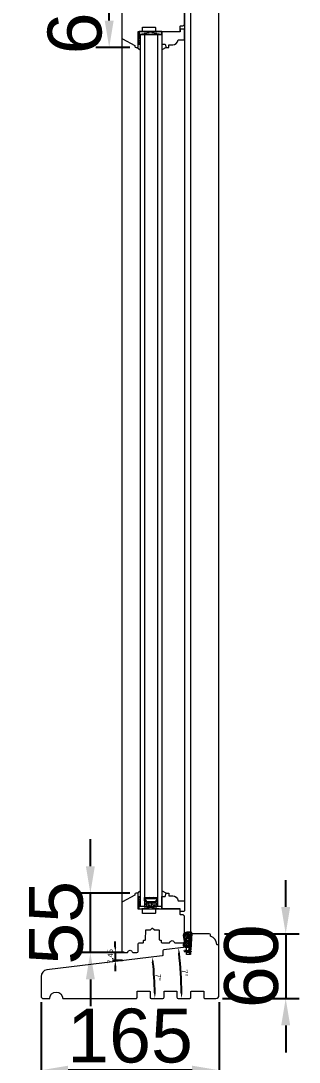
# Model space of a CAD drawing. Header units: millimetres. Extents: x 0 to 182016, y 11 to 3710.
# Drawn here: x 80999 to 81257, y 1253 to 2219 of the extents above; entities that cross this region are included whole.
import ezdxf

# ---------------------------------------------------------------- set-up
doc = ezdxf.new("R2010")
doc.units = ezdxf.units.MM
doc.layers.add('Matmenys', color=10, linetype='Continuous', lineweight=20)
doc.layers.add('Testinės profilio linijos', color=7, linetype='Continuous', lineweight=5)
doc.layers.add('Stiklo paketas', color=7, linetype='Continuous')
doc.styles.get("Standard").update_dxf_attribs({"font": 'arial.ttf'})
doc.dimstyles.new('2', dxfattribs={"dimscale": 2, "dimtxt": 2.5, "dimasz": 2.5, "dimexe": 1.25, "dimexo": 0.625, "dimtad": 1, "dimtxsty": 'Standard', "dimcen": 2.5, "dimadec": 0, "dimazin": 0, "dimtfac": 1, "dimtmove": 0, "dimatfit": 3, "dimfxl": 1, "dimarcsym": 0})
doc.dimstyles.new('Padidinti matmenys', dxfattribs={"dimscale": 10, "dimtxt": 5, "dimasz": 2.5, "dimexe": 1.25, "dimexo": 0.625, "dimtad": 1, "dimdec": 1, "dimtxsty": 'Standard', "dimcen": 2.5, "dimadec": 0, "dimazin": 0, "dimtfac": 1, "dimtdec": 1, "dimtmove": 0, "dimatfit": 3, "dimfxl": 1, "dimarcsym": 0})

# ---------------------------------------------------------------- blocks, each defined once
blk = doc.blocks.new('*D1110')
at = {"color": 0, "lineweight": -2, "transparency": 16777216}
for p, q in [((81244.5, 1397.16), (81244.5, 1422.16)), ((81187.88, 1372.16), (81257, 1372.16)), ((81244.5, 1372.16), (81244.5, 1312.16)), ((81185.88, 1312.16), (81257, 1312.16)), ((81244.5, 1287.16), (81244.5, 1262.16))]:
    blk.add_line(p, q, dxfattribs=at)
at = {"color": 0, "transparency": 16777216}
for points in [[(81240.33, 1397.16), (81248.66, 1397.16), (81244.5, 1372.16)], [(81240.33, 1287.16), (81248.66, 1287.16), (81244.5, 1312.16)]]:
    blk.add_solid(points, dxfattribs=at)
at = {"layer": 'Defpoints', "color": 0, "transparency": 16777216}
for p in [(81181.63, 1372.16), (81179.63, 1312.16), (81244.5, 1312.16)]:
    blk.add_point(p, dxfattribs=at)
at = {"color": 0, "lineweight": 5, "transparency": 16777216, "insert": (81212.72, 1342.16), "char_height": 50, "attachment_point": 5, "rotation": 90}
blk.add_mtext('60', dxfattribs=at)
blk = doc.blocks.new('*D1111')
at = {"color": 0, "lineweight": -2, "transparency": 16777216}
for p, q in [((81017.63, 1308.91), (81017.63, 1233.2)), ((81182.63, 1308.91), (81182.63, 1233.2)), ((81157.63, 1245.7), (81042.63, 1245.7))]:
    blk.add_line(p, q, dxfattribs=at)
at = {"color": 0, "transparency": 16777216}
for points in [[(81042.63, 1249.86), (81042.63, 1241.53), (81017.63, 1245.7)], [(81157.63, 1249.86), (81157.63, 1241.53), (81182.63, 1245.7)]]:
    blk.add_solid(points, dxfattribs=at)
at = {"layer": 'Defpoints', "color": 0, "transparency": 16777216}
for p in [(81017.63, 1315.16), (81182.63, 1315.16), (81017.63, 1245.7)]:
    blk.add_point(p, dxfattribs=at)
at = {"color": 0, "lineweight": 5, "transparency": 16777216, "insert": (81100.13, 1277.47), "char_height": 50, "attachment_point": 5}
blk.add_mtext('165', dxfattribs=at)
blk = doc.blocks.new('*D1112')
at = {"layer": 'Defpoints', "color": 0, "transparency": 16777216}
for p in [(81096.06, 1354.96), (81086.46, 1347.51), (81094.38, 1347.51)]:
    blk.add_point(p, dxfattribs=at)
at = {"layer": 'Matmenys', "color": 0, "lineweight": -2, "transparency": 16777216}
for p, q in [((81086.46, 1359.96), (81086.46, 1364.96)), ((81094.81, 1354.96), (81083.96, 1354.96)), ((81086.46, 1354.96), (81086.46, 1347.51)), ((81093.13, 1347.51), (81083.96, 1347.51)), ((81086.46, 1342.51), (81086.46, 1337.51))]:
    blk.add_line(p, q, dxfattribs=at)
at = {"layer": 'Matmenys', "color": 0, "transparency": 16777216}
for points in [[(81085.62, 1359.96), (81087.29, 1359.96), (81086.46, 1354.96)], [(81085.62, 1342.51), (81087.29, 1342.51), (81086.46, 1347.51)]]:
    blk.add_solid(points, dxfattribs=at)
at = {"layer": 'Matmenys', "color": 0, "lineweight": 5, "transparency": 16777216, "insert": (81082.21, 1351.24), "char_height": 5, "attachment_point": 5, "rotation": 90}
blk.add_mtext('7,45', dxfattribs=at)
blk = doc.blocks.new('*D1113')
at = {"layer": 'Defpoints', "color": 0, "transparency": 16777216}
for p in [(81094.38, 1347.51), (81129.76, 1351.85), (81122.88, 1325.19), (81119.63, 1312.36), (81130.63, 1312.36)]:
    blk.add_point(p, dxfattribs=at)
at = {"layer": 'Matmenys', "color": 0, "lineweight": -2, "transparency": 16777216}
blk.add_arc((80808.11, 1312.36), 315.03, 0.90939, 6.09061, dxfattribs=at)
at = {"layer": 'Matmenys', "color": 0, "transparency": 16777216}
for points in [[(81120.53, 1345.69), (81122.19, 1345.88), (81120.79, 1350.75)], [(81123.93, 1317.37), (81122.26, 1317.36), (81123.14, 1312.36)]]:
    blk.add_solid(points, dxfattribs=at)
at = {"layer": 'Matmenys', "color": 0, "lineweight": 5, "transparency": 16777216, "insert": (81126.29, 1331.82), "char_height": 5, "attachment_point": 5, "rotation": 273.5}
blk.add_mtext('7°', dxfattribs=at)
blk = doc.blocks.new('*D1114')
at = {"layer": 'Defpoints', "color": 0, "transparency": 16777216}
for p in [(81131.55, 1357.43), (81152.11, 1359.96), (81146.65, 1343.56), (81144.63, 1312.36), (81155.63, 1312.36)]:
    blk.add_point(p, dxfattribs=at)
at = {"layer": 'Matmenys', "color": 0, "lineweight": -2, "transparency": 16777216}
blk.add_arc((80764.47, 1312.36), 383.46, 0.7471, 6.2529, dxfattribs=at)
at = {"layer": 'Matmenys', "color": 0, "transparency": 16777216}
for points in [[(81144.82, 1354.03), (81146.47, 1354.22), (81145.07, 1359.09)], [(81148.73, 1317.37), (81147.06, 1317.36), (81147.93, 1312.36)]]:
    blk.add_solid(points, dxfattribs=at)
at = {"layer": 'Matmenys', "color": 0, "lineweight": 5, "transparency": 16777216, "insert": (81150.96, 1335.95), "char_height": 5, "attachment_point": 5, "rotation": 273.49212}
blk.add_mtext('7°', dxfattribs=at)
blk = doc.blocks.new('*D1917')
at = {"color": 0, "lineweight": -2, "transparency": 16777216}
for p, q in [((81063.29, 1434.96), (81063.29, 1459.96)), ((81099.88, 1409.96), (81050.79, 1409.96)), ((81063.29, 1354.96), (81063.29, 1409.96)), ((81087.38, 1354.96), (81050.79, 1354.96)), ((81063.29, 1329.96), (81063.29, 1304.96))]:
    blk.add_line(p, q, dxfattribs=at)
at = {"color": 0, "transparency": 16777216}
for points in [[(81059.12, 1434.96), (81067.45, 1434.96), (81063.29, 1409.96)], [(81059.12, 1329.96), (81067.45, 1329.96), (81063.29, 1354.96)]]:
    blk.add_solid(points, dxfattribs=at)
at = {"layer": 'Defpoints', "color": 0, "transparency": 16777216}
for p in [(81063.29, 1409.96), (81106.13, 1409.96), (81093.63, 1354.96)]:
    blk.add_point(p, dxfattribs=at)
at = {"color": 0, "lineweight": 5, "transparency": 16777216, "insert": (81031.61, 1382.46), "char_height": 50, "attachment_point": 5, "rotation": 90}
blk.add_mtext('55', dxfattribs=at)
blk = doc.blocks.new('*D1919')
at = {"color": 0, "lineweight": -2, "ltscale": 0.1, "transparency": 16777216}
for p, q in [((81099.88, 2259.67), (81068.25, 2259.67)), ((81080.75, 2219.67), (81080.75, 2234.67)), ((81099.88, 2194.67), (81068.25, 2194.67))]:
    blk.add_line(p, q, dxfattribs=at)
at = {"color": 0, "ltscale": 0.1, "transparency": 16777216}
for points in [[(81076.59, 2234.67), (81084.92, 2234.67), (81080.75, 2259.67)], [(81076.59, 2219.67), (81084.92, 2219.67), (81080.75, 2194.67)]]:
    blk.add_solid(points, dxfattribs=at)
at = {"layer": 'Defpoints', "color": 0, "ltscale": 0.1, "transparency": 16777216}
for p in [(81080.75, 2259.67), (81106.13, 2259.67), (81106.13, 2194.67)]:
    blk.add_point(p, dxfattribs=at)
at = {"color": 0, "ltscale": 0.1, "transparency": 16777216, "insert": (81048.97, 2227.17), "char_height": 50, "attachment_point": 5, "rotation": 90}
blk.add_mtext('65', dxfattribs=at)

msp = doc.modelspace()

# ---------------------------------------------------------------- hatches: boundary and pattern name
at = {"lineweight": 0, "ltscale": 0.5}
h = msp.add_hatch(dxfattribs=at)
h.set_pattern_fill('ANSI37', color=256, scale=0.5, style=0)
h.set_pattern_definition([(45, (81107.6285, 1310.8163), (-1.122532, 1.122532), []), (135, (81107.6285, 1310.8163), (-1.122532, -1.122532), [])])
h.paths.add_polyline_path([(81109.6284879, 2197.6690019), (81109.6284879, 2206.6690019), (81107.6284879, 2206.6690019), (81107.6284879, 2197.6690019)])
h = msp.add_hatch(dxfattribs=at)
h.set_pattern_fill('ANSI37', color=256, scale=0.5, style=0)
h.set_pattern_definition([(45, (81107.6285, 1804.9619), (-1.122532, 1.122532), []), (135, (81107.6285, 1804.9619), (-1.122532, -1.122532), [])])
h.paths.add_polyline_path([(81109.6284875, 1406.9617728), (81109.6284875, 1397.9617728), (81107.6284875, 1397.9617728), (81107.6284875, 1406.9617728)])
at = {"lineweight": 0}
h = msp.add_hatch(dxfattribs=at)
h.set_pattern_fill('JIS_WOOD', color=256, style=0)
h.set_pattern_definition([(315, (68206.2195, 20148.7329), (-0.5, -0.5), [])])
h.paths.add_polyline_path([(81123.6277784, 1400.9617728), (81115.6277784, 1400.9617728), (81113.6277784, 1402.9617728), (81113.6277784, 1405.9617728), (81125.664361, 1405.9795063), (81125.6277784, 1402.9617728)])
h.paths.add_polyline_path([(81116.041992, 1401.9617728), (81123.2135649, 1401.9617728), (81124.6277784, 1403.3759864), (81124.6277784, 1404.9617728), (81114.6277784, 1404.9617728), (81114.6277784, 1403.3759864)], flags=16)
h = msp.add_hatch(dxfattribs=at)
h.set_pattern_fill('HEX', color=256, scale=0.25, style=0)
h.set_pattern_definition([(360, (68206.2195, 20148.7329), (-7e-16, -1.374815), [0.79375, -1.5875]), (240, (68206.2195, 20148.7329), (-1.190624716, 0.6874075), [0.79375, -1.5875]), (300, (68207.0132, 20148.7329), (-1.190624716, -0.6874075), [0.79375, -1.5875])])
h.paths.add_polyline_path([(81113.6277784, 1397.9617728), (81113.6277784, 1402.9617728), (81115.6277784, 1400.9617728), (81123.6277784, 1400.9617728), (81125.6277784, 1402.9617728), (81125.6284875, 1397.9617728)])
at = {"layer": 'Matmenys'}
h = msp.add_hatch(dxfattribs=at)
h.set_pattern_fill('ANSI37', color=252, scale=0.5, angle=-183.5893456117, style=0)
h.set_pattern_definition([(221.4106544, (-191037.3722, 4937.1764), (1.0500540025, -1.190606082), []), (311.4106544, (-191037.3722, 4937.1764), (1.190606082, 1.0500540025), [])])
edge = h.paths.add_edge_path()
edge.add_arc((81155.9340638, 1370.2250745), 0.1, -3.5893456117, 86.4106543883)
edge.add_line((81155.9403243, 1370.3248783), (81154.3926385, 1370.4219615))
edge.add_arc((81154.4082897, 1370.6714711), 0.25, 86.4106543883, 266.4106543883, ccw=False)
edge.add_line((81154.423941, 1370.9209807), (81156.4706459, 1370.792595))
edge.add_arc((81156.4643854, 1370.6927912), 0.1, -3.589345619, 86.4106543883, ccw=False)
edge.add_line((81156.5641893, 1370.6865307), (81156.6398323, 1370.6817858))
edge.add_line((81156.6398323, 1370.6817858), (81156.7641466, 1372.6635867))
edge.add_spline(control_points=[(81156.7641466, 1372.6635867), (81156.7523443, 1372.7427452), (81156.7411687, 1372.8127368), (81156.7193748, 1372.8964876), (81156.709989, 1372.9200519), (81156.6972941, 1372.943935), (81156.6910449, 1372.9519946), (81156.6654561, 1372.9764824), (81156.6362191, 1372.9953753), (81156.5318993, 1373.0290786), (81156.4589671, 1373.0422005), (81156.205984, 1373.0619027), (81155.9921499, 1373.0514044), (81155.5496715, 1373.0320762), (81155.3303426, 1373.0276009), (81154.9104517, 1373.0265247), (81154.7073656, 1373.0295567), (81154.1171582, 1373.0422671), (81153.7491081, 1373.0554435), (81152.9959267, 1373.0551818), (81152.6191768, 1373.0366855), (81152.0260724, 1372.9334992), (81151.7985014, 1372.8736051), (81151.4014002, 1372.7205695), (81151.2296125, 1372.6378201), (81150.8884448, 1372.4338199), (81150.7222421, 1372.3137051), (81150.4310824, 1372.04626), (81150.3075024, 1371.8985864), (81150.1477837, 1371.6174018), (81150.1002297, 1371.4821056), (81150.0406248, 1371.1808067), (81150.0299214, 1371.0172067), (81150.0436653, 1370.4326099), (81150.1384195, 1369.9686944), (81150.3101618, 1369.0761982), (81150.3938564, 1368.649118), (81150.6050427, 1367.5707694), (81150.7387768, 1366.9127188), (81150.8637028, 1365.9196169), (81150.8941967, 1365.6160157), (81150.9185321, 1364.9939721), (81150.9109914, 1364.6780681), (81150.826107, 1364.1288598), (81150.7647684, 1363.8927764), (81150.592308, 1363.492125), (81150.4974596, 1363.3334925), (81150.3131912, 1363.0348337), (81150.2233337, 1362.8933765), (81150.0672506, 1362.5915936), (81149.9972805, 1362.4265409), (81149.8775492, 1362.0614191), (81149.8345467, 1361.860469), (81149.810648, 1361.5210524), (81149.8238538, 1361.3790669), (81149.8838931, 1361.1838463), (81149.9206332, 1361.1185185), (81150.0291824, 1360.9917951), (81150.1012485, 1360.9326173), (81150.3653361, 1360.7755397), (81150.6064444, 1360.69404), (81151.1568554, 1360.5774227), (81151.4650505, 1360.5408912), (81152.0612683, 1360.4876197), (81152.3488193, 1360.4683973), (81152.8793091, 1360.4250378), (81153.1275676, 1360.4029016), (81153.5323699, 1360.3666873), (81153.6897732, 1360.3526009), (81154.0137056, 1360.3244788), (81154.1920228, 1360.3094427), (81154.4948899, 1360.2411577), (81154.6127119, 1360.2055227), (81154.8251907, 1360.109926), (81154.9191055, 1360.056779), (81155.0642992, 1359.9381383), (81155.1193173, 1359.8825161), (81155.2084093, 1359.7587488), (81155.2412887, 1359.6951218), (81155.2894569, 1359.5762577), (81155.3063381, 1359.5191807), (81155.332282, 1359.4186003), (81155.3419996, 1359.3742047), (81155.3510356, 1359.3332084)], knot_values=[0, 0, 0, 0, 0.2245066002, 0.2245066002, 0.377043448, 0.377043448, 0.5295802957, 0.5295802957, 0.8082977366, 0.8082977366, 1.0870151774, 1.0870151774, 1.6244414062, 1.6244414062, 2.161867635, 2.161867635, 2.6992938638, 2.6992938638, 3.7741463214, 3.7741463214, 5.0334406395, 5.0334406395, 5.8656302806, 5.8656302806, 6.5060139406, 6.5060139406, 7.1463976006, 7.1463976006, 7.7996240151, 7.7996240151, 8.3563201169, 8.3563201169, 8.9130162187, 8.9130162187, 10.239934143, 10.239934143, 11.5668520673, 11.5668520673, 13.5970761059, 13.5970761059, 14.4582175179, 14.4582175179, 15.3193589298, 15.3193589298, 15.9856015553, 15.9856015553, 16.5061017172, 16.5061017172, 17.0266018791, 17.0266018791, 17.547102041, 17.547102041, 18.1672448488, 18.1672448488, 18.7176261004, 18.7176261004, 19.1465766047, 19.1465766047, 19.5755271091, 19.5755271091, 20.3898249977, 20.3898249977, 21.2041228863, 21.2041228863, 21.9655448497, 21.9655448497, 22.7269668131, 22.7269668131, 23.2229068178, 23.2229068178, 23.7188468224, 23.7188468224, 24.0184411081, 24.0184411081, 24.2549295987, 24.2549295987, 24.4119994701, 24.4119994701, 24.5501072405, 24.5501072405, 24.6882150108, 24.6882150108, 24.8099116426, 24.8099116426, 24.8099116426, 24.8099116426], degree=3, periodic=0)
edge.add_line((81155.3510356, 1359.3332084), (81156.0338676, 1370.218814))

# ---------------------------------------------------------------- linework, layer by layer
at = {"lineweight": 9}
for p, q in [((81150.6284875, 2585.1922216), (81150.6284875, 1402.9617728)), ((81109.6284875, 2206.6690019), (81109.6284875, 1397.9618579)), ((81113.6284875, 2206.6690019), (81113.6284875, 1397.9618579)), ((81125.6284875, 2206.6690019), (81125.6284875, 1397.9618579)), ((81129.6284875, 2206.6690019), (81129.6284875, 1397.9618579))]:
    msp.add_line(p, q, dxfattribs=at)
at = {"lineweight": 0}
for p, q in [((81107.6284879, 2206.6690019), (81110.6284879, 2206.6690019)), ((81129.6277788, 2206.6690019), (81108.6277788, 2209.6690019)), ((81129.6277788, 2209.6690019), (81108.6277788, 2206.6690019)), ((81106.6284879, 2194.6690019), (81109.6284879, 2192.3823368)), ((81107.6284879, 2197.6690019), (81109.6284879, 2197.6690019)), ((81133.6284879, 2194.6690019), (81129.6284879, 2192.3823368)), ((81106.6284875, 1409.9617728), (81109.6284875, 1412.2484379)), ((81133.6284875, 1409.9617728), (81129.6284875, 1412.2484379)), ((81107.6284875, 1406.9617728), (81109.6284875, 1406.9617728)), ((81107.6284875, 1397.9617728), (81110.6284875, 1397.9617728)), ((81129.6277784, 1397.9617728), (81108.6277784, 1394.9617728)), ((81129.6277784, 1394.9617728), (81108.6277784, 1397.9617728))]:
    msp.add_line(p, q, dxfattribs=at)
at = {"color": 1}
for p, q in [((81156.7641466, 1372.6635867), (81155.8084893, 1357.4286419)), ((81157.0608667, 1372.7078269), (81156.099572, 1357.3830115)), ((81155.0580674, 1359.2686356), (81154.9476378, 1357.5081843))]:
    msp.add_line(p, q, dxfattribs=at)
for p, q in [((81155.9403243, 1370.3248783), (81154.3926385, 1370.4219615)), ((81156.4706459, 1370.792595), (81154.423941, 1370.9209807)), ((81155.1033755, 1355.3850489), (81156.0338676, 1370.218814)), ((81155.6070692, 1355.4282668), (81156.5641893, 1370.6865307)), ((81156.5641893, 1370.6865307), (81156.6398323, 1370.6817858)), ((81150.7245784, 1355.863033), (81150.9452332, 1356.8383849)), ((81155.0716689, 1354.8795864), (81150.7245784, 1355.863033)), ((81154.1652397, 1356.1099197), (81150.9452332, 1356.8383849)), ((81154.0549123, 1355.6222437), (81154.1652397, 1356.1099197)), ((81155.1033755, 1355.3850489), (81154.0549123, 1355.6222437)), ((81155.0624299, 1354.7323005), (81155.0716689, 1354.8795864)), ((81155.5614491, 1354.7009981), (81155.0624299, 1354.7323005)), ((81156.6279138, 1355.7313394), (81155.5614491, 1354.7009981)), ((81156.6748118, 1356.47898), (81155.6070692, 1355.4282668)), ((81156.6279138, 1355.7313394), (81156.6748118, 1356.47898))]:
    msp.add_line(p, q)
at = {"lineweight": 0}
for points in [[(81129.6277788, 2209.6690019), (81108.6277788, 2209.6690019), (81108.6277788, 2206.6690019), (81129.6277788, 2206.6690019)], [(81123.6277784, 1400.9617728), (81115.6277784, 1400.9617728), (81113.6277784, 1402.9617728), (81113.6277784, 1405.9617728), (81125.6277784, 1405.9617728), (81125.6277784, 1402.9617728)], [(81123.2135649, 1401.9617728), (81116.041992, 1401.9617728), (81114.6277784, 1403.3759864), (81114.6277784, 1404.9617728), (81124.6277784, 1404.9617728), (81124.6277784, 1403.3759864)], [(81129.6277784, 1394.9617728), (81108.6277784, 1394.9617728), (81108.6277784, 1397.9617728), (81129.6277784, 1397.9617728)]]:
    msp.add_lwpolyline(points, close=True, dxfattribs=at)
for points in [[(81144.6284879, 2201.6690019), (81150.6284879, 2201.6690019), (81150.6284879, 2210.6690019, 0.4142135624), (81149.6284879, 2211.6690019), (81146.6284879, 2211.6690019), (81146.6284879, 2209.1690019), (81129.6284879, 2209.1690019), (81129.6284879, 2197.6690019), (81132.6284879, 2197.6690019), (81133.6284879, 2194.6690019), (81136.1284879, 2194.6690019), (81136.1284879, 2197.1690019), (81139.6535507, 2197.1690019, 0.3851703882), (81144.6284879, 2201.6690019)], [(81144.6284875, 1402.9617728), (81150.6284875, 1402.9617728), (81150.6284875, 1393.9617728, -0.4142135624), (81149.6284875, 1392.9617728), (81146.6284875, 1392.9617728), (81146.6284875, 1395.4617728), (81129.6284875, 1395.4617728), (81129.6284875, 1406.9617728), (81132.6284875, 1406.9617728), (81133.6284875, 1409.9617728), (81136.1284875, 1409.9617728), (81136.1284875, 1407.4617728), (81139.6535503, 1407.4617728, -0.3851703882), (81144.6284875, 1402.9617728)]]:
    msp.add_lwpolyline(points, format="xyb", dxfattribs=at)
at = {"lineweight": 5}
for points in [[(81107.5585964, 1355.9530463), (81107.6198368, 1362.9704994, -0.4116598905), (81108.6197987, 1363.9617728), (81112.1583241, 1363.9617728, 0.4040361542), (81112.6580366, 1364.4443231), (81112.7183769, 1366.1722427, -0.4040262258), (81113.0181941, 1366.4617728), (81114.0713157, 1366.4617728, 0.4091108014), (81114.5712396, 1366.9530466), (81114.7233423, 1375.6670086, -0.4091108014), (81115.0232966, 1375.9617728), (81119.0471166, 1375.9617728, 0.1989123674), (81119.40067, 1376.1082194), (81120.6663554, 1377.3739049, -0.4142135624), (81121.0906195, 1377.3739049), (81122.3563049, 1376.1082194, 0.1989123674), (81122.7098583, 1375.9617728), (81126.7336783, 1375.9617728, -0.4091108014), (81127.0336326, 1375.6670086), (81127.1857354, 1366.9530466, 0.4091108014), (81127.6856592, 1366.4617728), (81128.7387808, 1366.4617728, -0.4040262258), (81129.0385981, 1366.1722427), (81129.0989384, 1364.4443231, 0.4040262258), (81129.5986338, 1363.9617728), (81136.6789977, 1363.9617728, 0.3563939587), (81137.1688957, 1364.3617728, -0.8164965809), (81141.0880793, 1364.3617728, 0.3563939587), (81141.5779772, 1363.9617728), (81149.6284875, 1363.9617728, 0.4142135624), (81150.6284875, 1364.9617728), (81150.6284875, 1387.9617728, 0.4142135624), (81148.6284875, 1389.9617728), (81146.9258808, 1389.9617728, -0.4116598905), (81146.6258923, 1390.2591549), (81146.5891785, 1394.4661361, 0.4116598905), (81146.0891975, 1394.9617728), (81124.1590505, 1394.9617728, 0.4116598905), (81123.6590696, 1394.4661361), (81123.6310827, 1391.2591549, -0.4116598905), (81123.3310941, 1390.9617728), (81111.9258808, 1390.9617728, -0.4116598905), (81111.6258923, 1391.2591549), (81111.5979054, 1394.4661361, 0.4116598905), (81111.0979244, 1394.9617728), (81107.6284875, 1394.9617728), (81107.6284875, 1408.9617728, 0.4142135624), (81106.6284875, 1409.9617728), (81105.6372524, 1409.9617728, 0.4116598905), (81104.6372905, 1408.9704994), (81104.6284875, 1407.9617728), (81093.1590159, 1401.8633466, 0.2773245441), (81092.6284875, 1400.980399), (81092.6284875, 1355.9617728, 0.4142135624), (81093.6284875, 1354.9617728), (81097.6789977, 1354.9617728, 0.3563939587), (81098.1688957, 1355.3617728, -0.8164965809), (81102.0880793, 1355.3617728, 0.3563939587), (81102.5779772, 1354.9617728), (81106.5586344, 1354.9617728, 0.4116598905)], [(81037.6284897, 1312.1617728), (81105.6284897, 1312.1617728, 0.4142135624), (81106.6284897, 1313.1617728), (81106.6284897, 1318.6617728, -0.4142135624), (81107.1284897, 1319.1617728), (81118.1284897, 1319.1617728, -0.4142135624), (81118.6284897, 1318.6617728), (81118.6284897, 1313.3617728, 0.4142135624), (81119.6284897, 1312.3617728), (81130.6284897, 1312.3617728, 0.4142135624), (81131.6284897, 1313.3617728), (81131.6284897, 1318.6617728, -0.4142135624), (81132.1284897, 1319.1617728), (81143.1284897, 1319.1617728, -0.4142135624), (81143.6284897, 1318.6617728), (81143.6284897, 1313.3617728, 0.4142135624), (81144.6284897, 1312.3617728), (81155.6284897, 1312.3617728, 0.4142135624), (81156.6284897, 1313.3617728), (81156.6284897, 1318.6617728, -0.4142135624), (81157.1284897, 1319.1617728), (81168.1284897, 1319.1617728, -0.4142135624), (81168.6284897, 1318.6617728), (81168.6284897, 1313.1617728, 0.4142135624), (81169.6284897, 1312.1617728), (81179.6284897, 1312.1617728, 0.4142135624), (81182.6284897, 1315.1617728), (81182.6284879, 1361.1617728, 0.4142135624), (81181.6284879, 1362.1617728), (81180.9191612, 1362.1617728, -0.4001549105), (81180.6195101, 1362.4473074, 0.3090857966), (81174.8312269, 1370.0966181, -0.3199404334), (81174.626597, 1370.3784413), (81174.6196848, 1371.1704994, 0.4116598904), (81173.6197229, 1372.1617728), (81157.7245211, 1372.1617728, 0.4116598905), (81156.7245592, 1371.1704994), (81156.6371382, 1361.1530463, -0.2023892741), (81156.3284875, 1360.4392157), (81156.3284875, 1353.1617728), (81152.3284875, 1353.1617728), (81152.3284875, 1359.9617728), (81152.1678269, 1359.9617728, 0.0305527633), (81152.1068922, 1359.9580459), (81131.545745, 1357.4334545, 0.3763733489), (81130.6676524, 1356.4496349), (81130.6361404, 1352.8387159, -0.3763733489), (81129.7580479, 1351.8548963), (81022.8972736, 1338.734043, 0.3788661087), (81017.6284897, 1332.7787661), (81017.6284897, 1314.1617728, 0.4142135624), (81019.6284897, 1312.1617728), (81025.6284897, 1312.1617728, -1)]]:
    msp.add_lwpolyline(points, format="xyb", close=True, dxfattribs=at)
for centre, radius, start, end in [((81154.4082897, 1370.6714711), 0.25, 86.4106543894, 266.4106543894), ((81155.9340638, 1370.2250745), 0.1, 356.4106543908, 86.4106543894), ((81156.4643854, 1370.6927912), 0.1, 356.4106543908, 86.4106543894)]:
    msp.add_arc(centre, radius, start, end)
at = {"color": 1}
msp.add_spline([(81157.0608667, 1372.7078269), (81156.97037, 1373.0693272), (81155.6965115, 1373.3388681), (81151.0041385, 1372.8504788), (81149.9141322, 1371.807281), (81149.8955158, 1369.6438092), (81150.2258897, 1367.9457693), (81150.5728061, 1365.7803285), (81150.3733773, 1363.7436068), (81149.8972083, 1362.915362), (81149.616945, 1361.0608219), (81152.3291235, 1360.168376), (81153.8079991, 1360.0412085), (81154.495267, 1359.9232371), (81154.9371523, 1359.6210314), (81155.0580674, 1359.2686356)], degree=3, dxfattribs=at)
msp.add_open_spline([(81156.7641466, 1372.6635867), (81156.7523443, 1372.7427452), (81156.7411687, 1372.8127368), (81156.7193748, 1372.8964876), (81156.709989, 1372.9200519), (81156.6972941, 1372.943935), (81156.6910449, 1372.9519946), (81156.6654561, 1372.9764824), (81156.6362191, 1372.9953753), (81156.5318993, 1373.0290786), (81156.4589671, 1373.0422005), (81156.205984, 1373.0619027), (81155.9921499, 1373.0514044), (81155.5496715, 1373.0320762), (81155.3303426, 1373.0276009), (81154.9104517, 1373.0265247), (81154.7073656, 1373.0295567), (81154.1171582, 1373.0422671), (81153.7491081, 1373.0554435), (81152.9959267, 1373.0551818), (81152.6191768, 1373.0366855), (81152.0260724, 1372.9334992), (81151.7985014, 1372.8736051), (81151.4014002, 1372.7205695), (81151.2296125, 1372.6378201), (81150.8884448, 1372.4338199), (81150.7222421, 1372.3137051), (81150.4310824, 1372.04626), (81150.3075024, 1371.8985864), (81150.1477837, 1371.6174018), (81150.1002297, 1371.4821056), (81150.0406248, 1371.1808067), (81150.0299214, 1371.0172067), (81150.0436653, 1370.4326099), (81150.1384195, 1369.9686944), (81150.3101618, 1369.0761982), (81150.3938564, 1368.649118), (81150.6050427, 1367.5707694), (81150.7387768, 1366.9127188), (81150.8637028, 1365.9196169), (81150.8941967, 1365.6160157), (81150.9185321, 1364.9939721), (81150.9109914, 1364.6780681), (81150.826107, 1364.1288598), (81150.7647684, 1363.8927764), (81150.592308, 1363.492125), (81150.4974596, 1363.3334925), (81150.3131912, 1363.0348337), (81150.2233337, 1362.8933765), (81150.0672506, 1362.5915936), (81149.9972805, 1362.4265409), (81149.8775492, 1362.0614191), (81149.8345467, 1361.860469), (81149.810648, 1361.5210524), (81149.8238538, 1361.3790669), (81149.8838931, 1361.1838463), (81149.9206332, 1361.1185185), (81150.0291824, 1360.9917951), (81150.1012485, 1360.9326173), (81150.3653361, 1360.7755397), (81150.6064444, 1360.69404), (81151.1568554, 1360.5774227), (81151.4650505, 1360.5408912), (81152.0612683, 1360.4876197), (81152.3488193, 1360.4683973), (81152.8793091, 1360.4250378), (81153.1275676, 1360.4029016), (81153.5323699, 1360.3666873), (81153.6897732, 1360.3526009), (81154.0137056, 1360.3244788), (81154.1920228, 1360.3094427), (81154.4948899, 1360.2411577), (81154.6127119, 1360.2055227), (81154.8251907, 1360.109926), (81154.9191055, 1360.056779), (81155.0642992, 1359.9381383), (81155.1193173, 1359.8825161), (81155.2084093, 1359.7587488), (81155.2412887, 1359.6951218), (81155.2894569, 1359.5762577), (81155.3063381, 1359.5191807), (81155.332282, 1359.4186003), (81155.3419996, 1359.3742047), (81155.3510356, 1359.3332084)], degree=3, knots=[0, 0, 0, 0, 0.2245066002, 0.2245066002, 0.377043448, 0.377043448, 0.5295802957, 0.5295802957, 0.8082977366, 0.8082977366, 1.0870151774, 1.0870151774, 1.6244414062, 1.6244414062, 2.161867635, 2.161867635, 2.6992938638, 2.6992938638, 3.7741463214, 3.7741463214, 5.0334406395, 5.0334406395, 5.8656302806, 5.8656302806, 6.5060139406, 6.5060139406, 7.1463976006, 7.1463976006, 7.7996240151, 7.7996240151, 8.3563201169, 8.3563201169, 8.9130162187, 8.9130162187, 10.239934143, 10.239934143, 11.5668520673, 11.5668520673, 13.5970761059, 13.5970761059, 14.4582175179, 14.4582175179, 15.3193589298, 15.3193589298, 15.9856015553, 15.9856015553, 16.5061017172, 16.5061017172, 17.0266018791, 17.0266018791, 17.547102041, 17.547102041, 18.1672448488, 18.1672448488, 18.7176261004, 18.7176261004, 19.1465766047, 19.1465766047, 19.5755271091, 19.5755271091, 20.3898249977, 20.3898249977, 21.2041228863, 21.2041228863, 21.9655448497, 21.9655448497, 22.7269668131, 22.7269668131, 23.2229068178, 23.2229068178, 23.7188468224, 23.7188468224, 24.0184411081, 24.0184411081, 24.2549295987, 24.2549295987, 24.4119994701, 24.4119994701, 24.5501072405, 24.5501072405, 24.6882150108, 24.6882150108, 24.8099116426, 24.8099116426, 24.8099116426, 24.8099116426], dxfattribs=at)
at = {"layer": 'Stiklo paketas', "lineweight": 5}
msp.add_lwpolyline([(81092.6284879, 2251.3519076), (81092.6284879, 2203.6503757, 0.2773245441), (81093.1590163, 2202.7674281), (81104.6284879, 2196.6690019), (81104.6372909, 2195.6602754, 0.4116598905), (81105.6372528, 2194.6690019), (81106.6284879, 2194.6690019, 0.4142135624), (81107.6284879, 2195.6690019), (81107.6284879, 2209.6690019), (81111.0979248, 2209.6690019, 0.4116598905), (81111.5979057, 2210.1646387), (81111.6258927, 2213.3716199, -0.4116598905), (81111.9258812, 2213.6690019), (81123.3310945, 2213.6690019, -0.4116598905), (81123.6310831, 2213.3716199), (81123.65907, 2210.1646387, 0.4116598905), (81124.1590509, 2209.6690019), (81146.0891979, 2209.6690019, 0.4116598905), (81146.5891789, 2210.1646387), (81146.6258927, 2214.3716199, -0.4116598905), (81146.9258812, 2214.6690019), (81148.6284879, 2214.6690019, 0.4142135624), (81150.6284879, 2216.6690019), (81150.6284879, 2237.6690019, 0.4142135624)], format="xyb", dxfattribs=at)
at = {"layer": 'Testinės profilio linijos', "lineweight": 5}
for p, q in [((81156.6284875, 1361.0302358), (81156.6284875, 2628.37824)), ((81182.6284877, 1361.1611677), (81182.6284865, 2628.0601039)), ((81092.6284881, 2586.5082462), (81092.6284875, 1400.980399))]:
    msp.add_line(p, q, dxfattribs=at)

# ---------------------------------------------------------------- dimensions: what is measured, and where the dimension line sits
at = {"color": 1, "ltscale": 0.1}
dim = msp.add_linear_dim(base=(81080.7531257, 2259.6690019), p1=(81106.1328703, 2194.6690019), p2=(81106.1284879, 2259.6690019), angle=90, dimstyle='Padidinti matmenys', dxfattribs=at)
dim.commit()
dim.dimension.update_dxf_attribs({"geometry": '*D1919', "text_midpoint": (81080.7531257, 2227.1690019), "dimtype": 160})
at = {"color": 1, "lineweight": 5}
for base, p1, p2, picture, middle in [((81063.2875507, 1409.9617728), (81093.6284875, 1354.9617728), (81106.1328699, 1409.9617728), '*D1917', (81063.2875507, 1382.4617728)), ((81244.4964714, 1312.1617728), (81181.6284875, 1372.1617728), (81179.6284897, 1312.1617728), '*D1110', (81244.4964714, 1342.1617728))]:
    dim = msp.add_linear_dim(base=base, p1=p1, p2=p2, angle=90, dimstyle='Padidinti matmenys', dxfattribs=at)
    dim.commit()
    dim.dimension.update_dxf_attribs({"geometry": picture, "text_midpoint": middle, "dimtype": 160})
dim = msp.add_linear_dim(base=(81017.6284897, 1245.6961139), p1=(81182.6284897, 1315.1617728), p2=(81017.6284897, 1315.1617728), dimstyle='Padidinti matmenys', dxfattribs=at)
dim.commit()
dim.dimension.update_dxf_attribs({"geometry": '*D1111', "text_midpoint": (81100.1284897, 1277.4747633)})
at = {"layer": 'Matmenys', "lineweight": 5}
dim = msp.add_linear_dim(base=(81086.4560955, 1347.5116013), p1=(81096.0636661, 1354.9617728), p2=(81094.3847488, 1347.5116013), angle=90, dimstyle='2', dxfattribs=at)
dim.commit()
dim.dimension.update_dxf_attribs({"geometry": '*D1112', "text_midpoint": (81086.4560955, 1351.2366871), "dimtype": 160})
dim = msp.add_angular_dim_2l(base=(81146.6544513, 1343.5595138), line1=((81144.6284897, 1312.3617728), (81155.6284897, 1312.3617728)), line2=((81152.1068922, 1359.9580459), (81131.545745, 1357.4334545)), dimstyle='2', dxfattribs=at)
dim.commit()
dim.dimension.update_dxf_attribs({"geometry": '*D1114', "text_midpoint": (81147.2136494, 1335.7187565), "dimtype": 162})
dim = msp.add_angular_dim_2l(base=(81122.8766246, 1325.1874334), line1=((81119.6284897, 1312.3617728), (81130.6284897, 1312.3617728)), line2=((81129.7580479, 1351.8548963), (81094.3847488, 1347.5116013)), dimstyle='2', dxfattribs=at)
dim.commit()
dim.dimension.update_dxf_attribs({"geometry": '*D1113', "text_midpoint": (81126.2932385, 1331.8225485)})

doc.saveas('drawing.dxf')
